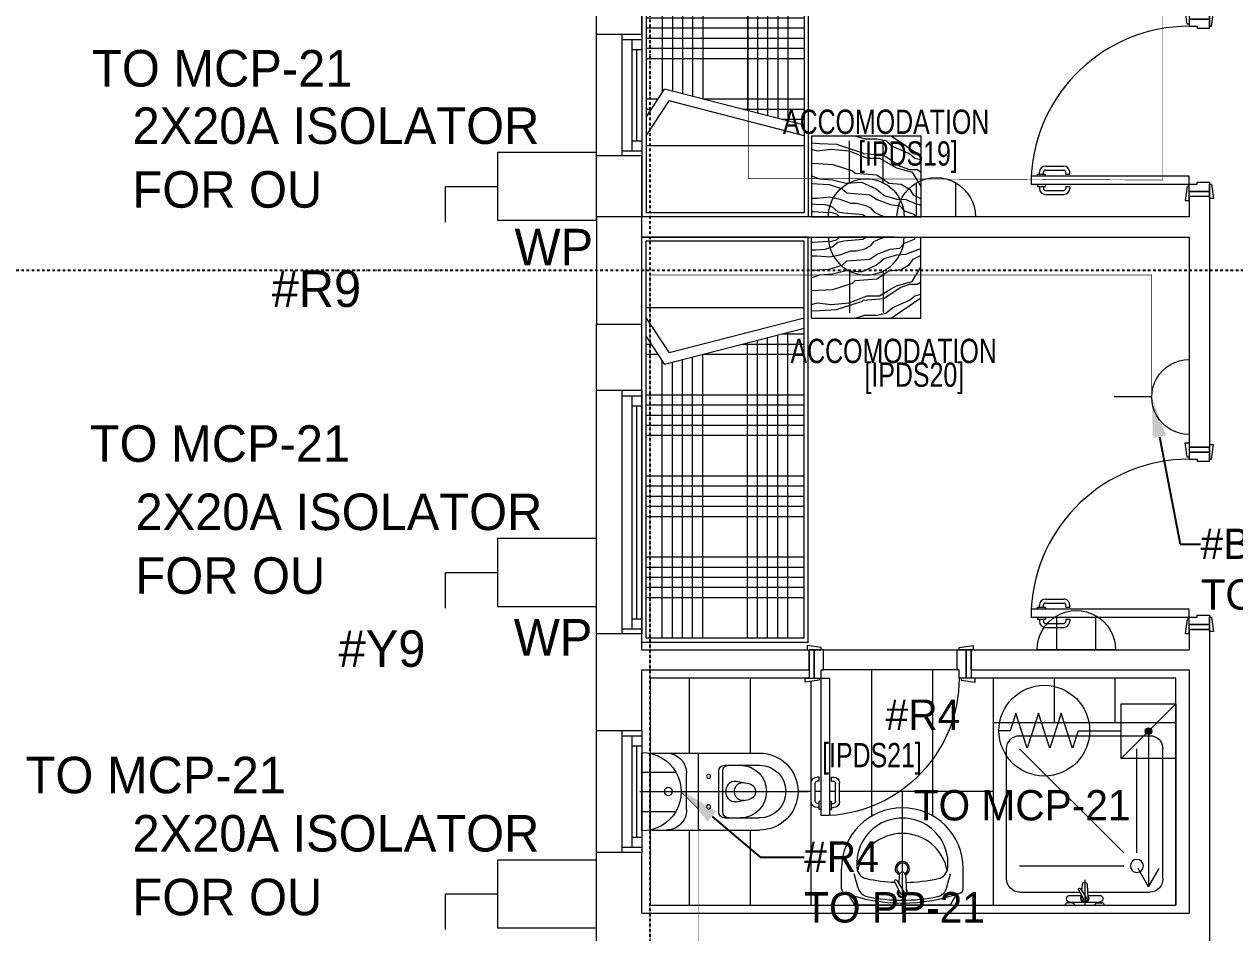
# Model space of a CAD drawing. Header units: metres. Extents: x 85953 to 212055, y -1481497 to -1363692.
# Drawn here: x 97527 to 103501, y -1378205 to -1373723 of the extents above; entities that cross this region are included whole.
import ezdxf
from ezdxf import colors
from ezdxf.entities.mleader import LeaderData, LeaderLine
from ezdxf.math import Vec2, Vec3

# ---------------------------------------------------------------- set-up
doc = ezdxf.new("R2010")
doc.units = ezdxf.units.M
doc.linetypes.add('DASHDOT', pattern=[25.4, 12.7, -6.35, 0, -6.35])
for name, color, linetype, lineweight in [('72_EGR_BASE_TEXT', 8, 'Continuous', 0), ('Aluminum', 8, 'Continuous', 0), ('car', 8, 'Continuous', 0), ('Medical Equipment and Furniture', 8, 'Continuous', 0), ('Proj', 8, 'Continuous', 0), ('SANIT', 8, 'Continuous', 0), ('Structure', 8, 'Continuous', 9), ('Tiles', 8, 'Continuous', 0), ('Walls', 8, 'Continuous', 0), ('Wooden Joinery', 8, 'Continuous', 0)]:
    doc.layers.add(name, color=color, linetype=linetype, lineweight=lineweight)
doc.layers.add('AMA-SO-POWER', color=7, linetype='Continuous', true_color=0x487e3e)
doc.layers.add('axes', color=8, linetype='Continuous')
for name, color, linetype, lineweight, true_color in [('E-POWR', 7, 'Continuous', 9, 0x487e3e), ('E-POWR-IDEN _1-100_', 7, 'Continuous', 9, 0x487e3e), ('E-PW', 7, 'Continuous', 9, 0x487e3e), ('EXF', 7, 'Continuous', 0, 0x487e3e)]:
    doc.layers.add(name, color=color, linetype=linetype, lineweight=lineweight, true_color=true_color)
doc.styles.add('Optima_5', font='', dxfattribs={"height": 3.001644635294117})
doc.styles.get("Standard").update_dxf_attribs({"font": 'GOTHIC.TTF'})
doc.styles.add('X3G_ENTITY_2587EA', font='swisscl.ttf', dxfattribs={"height": 200})
doc.styles.get('Optima_5').set_extended_font_data('Optima')

# ---------------------------------------------------------------- blocks, each defined once
blk = doc.blocks.new('GI-041_dwg_E-SKT2-3902840-GI-041')
at = {"layer": 'E-POWR'}
blk.add_line((0.1982021146646263, -2.45581446779e-05), (-0.1982021168377471, -2.45581446779e-05), dxfattribs=at)
at = {"layer": 'E-PW'}
for p, q in [((-0.0878750364168251, 0.1765242649987976), (-0.0878750364168251, 0.3943528604652037)), ((0.08778754864800098, 0.1765677902202692), (0.08778754864800098, 0.3943963854908987)), ((-0.146567685122136, -3.63165017916e-05), (0.146567685122136, -3.63165017916e-05))]:
    blk.add_line(p, q, dxfattribs=at)
blk.add_arc((0, 0), 0.1971873175250299, 0.0141965466676067, 180.0141965466672, dxfattribs=at)
blk = doc.blocks.new('NORMAL SOCKET')
at = {"layer": 'E-POWR'}
for p, q in [((1.421169145032763e-06, 307.6799999489449), (2.84230918623507e-06, 615.359999897657)), ((-307.6799955585448, 4.654284566640854e-07), (307.6799955138122, -4.654284566640854e-07))]:
    blk.add_line(p, q, dxfattribs=at)
blk.add_ellipse((0, 0), major_axis=(32.75230417925279, 305.931804444962), ratio=0.9999999853257265, start_param=4.819040293203757, end_param=7.960632946793556, dxfattribs=at)
blk = doc.blocks.new('GI-041_dwg__U120-3902841-GI-041')
at = {"layer": 'E-POWR', "flags": 128}
blk.add_lwpolyline([(-0.1145104514798731, 0), (0.1145104514835111, 0), (0.1145104514835111, 0.1572161212370702), (-0.1145104514798731, 0.1572161212370702)], close=True, dxfattribs=at)
blk.add_lwpolyline([(0.2354098001378588, 0.1613172386560109), (0.2354098001378588, 0.07860806061853508), (0.1145104514835111, 0.07860806061853508)], dxfattribs=at)
blk = doc.blocks.new('WALL OUTLET')
at = {"layer": 'E-POWR', "extrusion": (9.943985188764976e-05, 4.907407864795519e-07, 0.9999999950557376)}
for p, q in [((-193.4304136794672, 0.01263734116218984, 0.01923468558029609), (193.4304136794817, -0.01263734139502048, -0.01923468558029609)), ((-193.430413547394, 0.01263740309514105, 0.01923468450644653), (193.4304138115403, -0.01263727922923863, -0.019234686654146))]:
    blk.add_line(p, q, dxfattribs=at)
for points, elevation in [([(-96.71520713728118, 0.007879801793025413), (-96.70426286632348, 167.521971706554)], -1.060686635745434e-09), ([(96.71520723929038, -0.006318670697510483), (96.72615161227164, 167.5093343856481)], -1.060682118525502e-09)]:
    blk.add_lwpolyline(points, dxfattribs=dict(at, elevation=elevation))
blk.add_arc((1.320732887427738e-07, 6.193295173245693e-08, -1.060682440858634e-09), 193.4304150486375, 359.9962567094866, 179.9962567094867, dxfattribs=at)
blk = doc.blocks.new('E-WATER HEATER SKT')
at = {"layer": 'E-POWR'}
h = blk.add_hatch(color=256, dxfattribs=at)
h.dxf.hatch_style = 1
h.paths.add_polyline_path([(-0.415315698548909, 0.001854916930710715, 1), (-0.4426198880909737, 0.001854916930710715, 1)])
for p, q in [((-0.5414677933199528, -0.1106450830693007), (-0.5414677933199528, 0.1143549169307221)), ((-0.5414677933199528, 0.1143549169307221), (-0.3164677933199584, 0.1143549169307221))]:
    blk.add_line(p, q, dxfattribs=at)
blk.add_lwpolyline([(-0.5414677933199528, 0.1143549169307221), (-0.3164677933199584, 0.1143549169307221), (-0.3164677933199584, -0.1106450830693007), (-0.5414677933199528, -0.1106450830693007)], close=True, dxfattribs=at)
for points in [[(-0.4208226264532016, 0.01000008379747896), (-0.3164677933199584, 0.1143549169307221)], [(-0.1398402266859762, 0), (-0.1165335222383135, 0.07169523256322918), (-0.09322681779065078, 0)], [(-0.1398402266859762, 0), (-0.1165335222383135, 0.07169523256322918), (-0.06992011334298809, -0.07169523256322918), (-0.0233067044476627, 0.07169523256322918), (0.0233067044476627, -0.07169523256322918), (0.06992011334298809, 0.07169523256322918), (0.1165335222383135, -0.07169523256322918), (0.1398402266859762, 0), (0.1864536355813016, 0)], [(-0.04661340889532539, 0), (-0.0233067044476627, 0.07169523256322918), (0, 0)], [(0.04661340889532539, 0), (0.06992011334298809, 0.07169523256322918), (0.09322681779065078, 0)], [(-0.1398402266859762, 0), (-0.3164677933199584, 0)], [(-0.09322681779065078, 0), (-0.06992011334298809, -0.07169523256322918), (-0.04661340889532539, 0)], [(0, 0), (0.0233067044476627, -0.07169523256322918), (0.04661340889532539, 0)], [(0.09322681779065078, 0), (0.1165335222383135, -0.07169523256322918), (0.1398402266859762, 0)], [(-0.5414677933199528, -0.1106450830693007), (-0.4371129601866812, -0.006290249936000691)]]:
    blk.add_lwpolyline(points, dxfattribs=at)
for centre, radius in [((0, 0), 0.1864536355813016), ((-0.4289677933199414, 0.001854916930710715), 0.01365209477103235)]:
    blk.add_circle(centre, radius, dxfattribs=at)
blk = doc.blocks.new('arrow')
at = {"layer": 'E-POWR'}
for points in [[(140757.7286238695, -1398284.625316876), (140667.3222408146, -1398232.429167283)], [(139990.0306911159, -1398284.625316876), (140757.7286238695, -1398284.625316876), (140757.7286238695, -1398284.625316876)], [(140757.7286238695, -1398284.625316876), (140667.3222408146, -1398336.821466469)]]:
    blk.add_lwpolyline(points, dxfattribs=at)
blk = doc.blocks.new('Bedside')
at = {"layer": 'Medical Equipment and Furniture'}
for p, q in [((-470527.634260301, -309417.7501991488), (-470527.634260301, -308877.7501991488)), ((-470527.634260301, -308877.7501991488), (-470127.634260301, -308877.7501991488)), ((-470127.634260301, -309417.7501991488), (-470127.634260301, -308877.7501991488)), ((-470527.634260301, -309417.7501991488), (-470127.634260301, -309417.7501991488))]:
    blk.add_line(p, q, dxfattribs=at)
for points in [[(-470527.634260301, -309024.6870494038), (-470428.4080279738, -308877.7501991488)], [(-470527.634260301, -309204.0826465675), (-470512.4285045975, -309154.4544660125), (-470512.4285045975, -309095.0845670051), (-470504.0175109951, -309051.906458636), (-470474.5790333868, -309016.8242455862), (-470439.252860257, -308934.5159765077), (-470417.3842768908, -308907.529658777), (-470409.3569908184, -308877.7501991488)], [(-470461.0470169666, -309417.7501991488), (-470452.7104500207, -309390.5847461559), (-470461.1214436231, -309321.7696359426), (-470452.7104500207, -309232.7147874315), (-470417.3842768908, -309143.6599389203), (-470417.3842768908, -309082.9407240263), (-470390.4690973634, -309037.0639838842), (-470368.6005139973, -308999.2831390613), (-470347.5730299914, -308921.0228176424), (-470314.7701549422, -308900.7830793444), (-470276.9206837316, -308879.1940251598), (-470276.1813877678, -308877.7501991488)], [(-470376.6662817411, -308979.8150525326), (-470361.0306197551, -308934.5159765077), (-470361.0306197551, -308895.3858157982), (-470348.466957126, -308877.7501991488)], [(-470329.6012484836, -309417.7501991488), (-470314.7701549422, -309378.4409031771), (-470309.7235587808, -309315.02305651), (-470292.9015715761, -309247.5572621833), (-470298.7892670978, -309171.9955725375), (-470265.9863920486, -309099.1325146647), (-470233.1835169994, -309058.6530380687), (-470214.6793310742, -308996.5845072882), (-470212.1560329935, -308952.0570830326), (-470195.3340457889, -308910.2282905501), (-470187.7641515467, -308885.9406045925), (-470185.0150311659, -308877.7501991488)], [(-470293.7928868174, -309035.7793305484), (-470287.8549754147, -308976.3447689902), (-470263.4630939679, -308934.5159765077), (-470236.5479144403, -308916.9748699827), (-470219.7259272357, -308883.2419728194), (-470219.7259272357, -308881.8926569329)], [(-470212.3949815592, -309093.9285529981), (-470187.7641515467, -309030.3174044515), (-470181.8764560251, -308981.7420325364), (-470157.4845745783, -308958.8036624653), (-470138.9803886531, -308910.2282905501), (-470128.04609697, -308906.1803428905)], [(-470492.0023282963, -309417.7501991488), (-470489.8210113622, -309379.2575512534), (-470485.1699031541, -309294.6945405382), (-470443.5909223717, -309166.4210754117), (-470439.7905914714, -309162.0062956724), (-470431.7230236975, -309061.3445438642), (-470376.6662817411, -308979.8150525326)], [(-470391.8418915935, -309417.7501991488), (-470389.9764907839, -309384.832370734), (-470386.0346526183, -309313.1647835455), (-470354.6705682023, -309216.4048410733), (-470342.7167928084, -309202.5183436071), (-470334.1421453494, -309095.5295883156), (-470293.7928868174, -309035.7793305484)], [(-470219.7259272357, -309417.7501991488), (-470219.7259272357, -309390.5847461559), (-470225.6136227573, -309327.1668994888), (-470214.6793310742, -309278.5915275736), (-470195.3340457889, -309223.2695762258), (-470195.3340457889, -309196.2832584951), (-470185.240853466, -309154.4544660125), (-470170.942164342, -309127.4681482819), (-470149.9146803362, -309108.5777258704), (-470136.4570905724, -309081.5914081398), (-470127.634260301, -309055.4612435652)], [(-470293.6754788685, -309417.7501991488), (-470291.4372912893, -309413.4415618316), (-470290.1319702059, -309390.4071902215), (-470286.8994020825, -309331.6350265527), (-470265.750214033, -309266.3886067349), (-470245.6429941453, -309243.0303915419), (-470236.5612670013, -309129.714632767), (-470210.9194918937, -309091.7436085641)], [(-470191.5210181882, -309417.7501991488), (-470190.2874496275, -309395.982009702), (-470187.7641515467, -309350.1052695599), (-470176.8298598637, -309316.3723723965), (-470152.4379784169, -309288.0367387793), (-470146.5502828952, -309258.3517892756), (-470138.9803886531, -309163.8996772183), (-470128.04609697, -309147.7078865799)], [(-470156.6917814162, -309417.7501991488), (-470153.3601302757, -309411.3365828079), (-470150.349641396, -309358.2119374939), (-470148.1100513324, -309317.4933667627), (-470141.261718196, -309296.3658786612), (-470127.634260301, -309280.5350927135)]]:
    blk.add_lwpolyline(points, dxfattribs=at)
blk = doc.blocks.new('bed domestic1')
at = {"layer": 'Medical Equipment and Furniture'}
for p, q in [((-472127.634260301, -309434.6074348403), (-470127.634260301, -309434.6074348403)), ((-472127.634260301, -309434.6074348403), (-472127.634260301, -310254.6074348403)), ((-470127.634260301, -309434.6074348403), (-470127.634260301, -310254.6074348403)), ((-472107.634260301, -309454.6074348403), (-470147.634260301, -309454.6074348403)), ((-472107.634260301, -309454.6074348403), (-472107.634260301, -310234.6074348403)), ((-471907.634260301, -309454.6074348403), (-471907.634260301, -310234.6074348403)), ((-471857.634260301, -309454.6074348403), (-471857.634260301, -310234.6074348403)), ((-471807.634260301, -309454.6074348403), (-471807.634260301, -310234.6074348403)), ((-471757.634260301, -309454.6074348403), (-471757.634260301, -310234.6074348403)), ((-471707.634260301, -309454.6074348403), (-471707.634260301, -310234.6074348403)), ((-471507.634260301, -309454.6074348403), (-471507.634260301, -310234.6074348403)), ((-471457.634260301, -309454.6074348403), (-471457.634260301, -310234.6074348403)), ((-471407.634260301, -309454.6074348403), (-471407.634260301, -310234.6074348403)), ((-471357.634260301, -309454.6074348403), (-471357.634260301, -310234.6074348403)), ((-471307.634260301, -309454.6074348403), (-471307.634260301, -310234.6074348403)), ((-471107.634260301, -309454.6074348403), (-471107.634260301, -310234.6074348403)), ((-471057.634260301, -309454.6074348403), (-471057.634260301, -310234.6074348403)), ((-471007.634260301, -309454.6074348403), (-471007.634260301, -310234.6074348403)), ((-470957.634260301, -309454.6074348403), (-470957.634260301, -310234.6074348403)), ((-470907.634260301, -309454.6074348403), (-470907.634260301, -310234.6074348403)), ((-470579.274358396, -309454.6074348403), (-470757.0152296454, -310142.9265955299)), ((-470707.634260301, -309454.6074348403), (-470707.634260301, -309951.6938917952)), ((-470527.634260301, -309454.6074348403), (-470699.6837752114, -310120.8862533681)), ((-470657.634260301, -309454.6074348403), (-470657.634260301, -309758.063930422)), ((-470607.634260301, -309454.6074348403), (-470607.634260301, -309564.4339690486)), ((-470477.634260301, -309454.6074348403), (-470477.634260301, -310234.6074348403)), ((-470147.634260301, -309454.6074348403), (-470147.634260301, -310234.6074348403)), ((-472107.634260301, -309534.6074348403), (-470599.9323184123, -309534.6074348403)), ((-472107.6342603011, -309584.6074348403), (-470612.8435434225, -309584.6074348403)), ((-472107.634260301, -309634.6074348403), (-470625.7547684326, -309634.6074348403)), ((-472107.634260301, -309684.6074348403), (-470638.6659934428, -309684.6074348403)), ((-472107.634260301, -309734.6074348403), (-470651.577218453, -309734.6074348403)), ((-472107.634260301, -309954.6074348403), (-470708.3866084976, -309954.6074348403)), ((-472107.634260301, -310004.6074348403), (-470721.2978335078, -310004.6074348403)), ((-472107.634260301, -310054.6074348403), (-470734.209058518, -310054.6074348403)), ((-472107.634260301, -310104.6074348403), (-470747.1202835282, -310104.6074348403)), ((-472107.634260301, -310154.6074348403), (-470739.3432118992, -310154.6074348403)), ((-470618.310691707, -310234.6074348403), (-470757.0152296454, -310142.9265955299)), ((-470527.634260301, -310234.6074348403), (-470699.6837752114, -310120.8862533681)), ((-470707.634260301, -310175.5663979672), (-470707.634260301, -310234.6074348403)), ((-470657.634260301, -310208.6153669026), (-470657.634260301, -310234.6074348403)), ((-472127.634260301, -310254.6074348403), (-470127.634260301, -310254.6074348403)), ((-472107.634260301, -310234.6074348403), (-470147.634260301, -310234.6074348403))]:
    blk.add_line(p, q, dxfattribs=at)
blk = doc.blocks.new('PORTE9010')
at = {"layer": 'Wooden Joinery'}
for p, q in [((-0.3510765424571218, 1.137813467337637), (-0.3510765424570081, 1.047813467337633)), ((-0.33107654245714, 1.137813467337637), (-0.3310765424570263, 1.047813467337633)), ((-0.3110765424571582, 1.167813467337638), (-0.3210765424571491, 1.167813467337638)), ((-0.3110765424571582, 1.147813467337635), (-0.3210765424571491, 1.147813467337635)), ((-0.3110765424571582, 1.177813467337636), (-0.3110765424572719, 1.137813467337637)), ((-0.3010765424571673, 1.177813467337636), (-0.3110765424571582, 1.177813467337636)), ((-0.3010765424571673, 1.137813467337637), (-0.3110765424571582, 1.137813467337637)), ((-0.2610765424569763, 1.177813467337636), (-0.2510765424569854, 1.177813467337636)), ((-0.2610765424569763, 1.137813467337637), (-0.2510765424569854, 1.137813467337637)), ((-0.2510765424569854, 1.177813467337636), (-0.2510765424568717, 1.137813467337637)), ((-0.2510765424569854, 1.167813467337638), (-0.2410765424569945, 1.167813467337638)), ((-0.2510765424569854, 1.147813467337635), (-0.2410765424569945, 1.147813467337635)), ((-0.2310765424570036, 1.137813467337637), (-0.2310765424571173, 1.047813467337633)), ((-0.2110765424570218, 1.137813467337637), (-0.2110765424571355, 1.047813467337633)), ((-0.3110765424570445, 1.037813467337635), (-0.3210765424570354, 1.037813467337635)), ((-0.3110765424570445, 1.017813467337632), (-0.3210765424570354, 1.017813467337632)), ((-0.3110765424570445, 1.037813467337635), (-0.3110765424570445, 1.017813467337632)), ((-0.2510765424570991, 1.037813467337635), (-0.2410765424571082, 1.037813467337635)), ((-0.2510765424570991, 1.037813467337635), (-0.2510765424570991, 1.017813467337632)), ((-0.2510765424570991, 1.017813467337632), (-0.2410765424571082, 1.017813467337632))]:
    blk.add_line(p, q, dxfattribs=at)
for points in [[(-0.2610765424569763, 0.4288397835716111), (-0.2610765424569763, 1.207813467337637), (-0.3010765424571673, 1.207813467337637), (-0.3010765424571673, 0.4288397835716111)], [(-0.3110765424572719, 0.4288397835714974), (-0.3110765424572719, 0.4388397835714883), (-0.3810765424574356, 0.4488397835714792), (-0.3810765424574356, 0.4288397835714974)], [(0.4889234575431374, 0.4288397835714974), (0.4889234575431374, 0.4388397835714883), (0.5589234575430737, 0.4488397835714792), (0.5589234575430737, 0.4288397835714974)], [(-0.301076542457281, 0.3288397835649945), (-0.301076542457281, 0.3188397835650036), (-0.371076542457331, 0.3088397835650127), (-0.371076542457331, 0.3288397835649945)], [(0.4789234575431465, 0.3288397835649945), (0.4789234575431465, 0.3188397835650036), (0.5489234575430828, 0.3088397835650127), (0.5489234575430828, 0.3288397835649945)]]:
    blk.add_lwpolyline(points, close=True, dxfattribs=at)
for points in [[(-0.3360765424567944, 0.4288397835714974), (-0.3360765424567944, 0.3288397835649945), (-0.3610765424568854, 0.3288397835649945), (-0.3610765424568854, 0.4288397835714974), (-0.3360765424567944, 0.4288397835714974)], [(-0.3360765424570218, 0.4288397835713837), (-0.3010765424571673, 0.4288397835716111), (-0.3010765424569399, 0.3888397835711928), (-0.2910765424571764, 0.3888397835714201), (-0.291076542456949, 0.3288397835649945), (-0.3360765424567944, 0.3288397835649945), (-0.3360765424570218, 0.4288397835713837)], [(0.5139234575427736, 0.4288397835713837), (0.4789234575429191, 0.4288397835716111), (0.4789234575426917, 0.3888397835711928), (0.4689234575429282, 0.3888397835714201), (0.4689234575427008, 0.3288397835649945), (0.5139234575425462, 0.3288397835649945), (0.5139234575427736, 0.4288397835713837)], [(0.5139234575425462, 0.4288397835714974), (0.5139234575425462, 0.3288397835649945), (0.5389234575426372, 0.3288397835649945), (0.5389234575426372, 0.4288397835714974), (0.5139234575425462, 0.4288397835714974)]]:
    blk.add_lwpolyline(points, dxfattribs=at)
for centre, radius, start, end in [((-0.3010765424571673, 0.4288397835714974), 0.7800000000000828, 0, 87.06046551354977), ((-0.3210765424571491, 1.137813467337637), 0.03, 90, 180), ((-0.3210765424571491, 1.137813467337637), 0.01, 90, 180), ((-0.2410765424569945, 1.137813467337637), 0.03, 0, 90), ((-0.2410765424569945, 1.137813467337637), 0.01, 0, 90), ((-0.3210765424570354, 1.047813467337633), 0.03, 180, 270), ((-0.3210765424570354, 1.047813467337633), 0.01, 180, 270), ((-0.2410765424571082, 1.047813467337633), 0.01, 270, 0), ((-0.2410765424571082, 1.047813467337633), 0.03, 270, 0)]:
    blk.add_arc(centre, radius, start, end, dxfattribs=at)
blk = doc.blocks.new('A$C26754117')
at = {"layer": 'car'}
for p, q in [((750.0011963472934, 819.9992818571045), (90.00119634834118, 819.9992818492465)), ((90.00119634659495, 719.999281856115), (750.001196346595, 719.9992818568717))]:
    blk.add_line(p, q, dxfattribs=at)
at = {"layer": 'Wooden Joinery'}
for p, q in [((710.0011963403085, 191.1767719183699), (700.0011963403085, 191.1767719184281)), ((710.0011963400757, 171.1767719183699), (710.0011963403085, 191.1767719183699)), ((770.0011963401921, 191.1767719177878), (780.0011963401921, 191.1767719177296)), ((770.0011963399593, 171.1767719177878), (770.0011963401921, 191.1767719177878)), ((670.0011963391444, 71.17677191871917), (670.0011963400757, 161.1767719187192)), ((690.001196339028, 71.17677191854455), (690.0011963400757, 161.1767719185445)), ((710.0011963400757, 171.1767719183699), (700.0011963400757, 171.1767719184281)), ((770.0011963399593, 171.1767719177878), (780.0011963399593, 171.1767719177296)), ((790.0011963392608, 71.17677191761322), (790.0011963399593, 161.1767719176132)), ((810.0011963392608, 71.1767719174386), (810.0011963398429, 161.1767719174386)), ((710.001196339028, 61.17677191836992), (700.001196339028, 61.17677191842813)), ((710.0011963386787, 31.17677191831172), (710.001196339028, 71.17677191831172)), ((720.001196339028, 71.17677191831172), (710.001196339028, 71.17677191836992)), ((760.0011963391444, 71.17677191790426), (770.0011963392608, 71.17677191772964)), ((770.0011963387951, 31.17677191778785), (770.0011963392608, 71.17677191778785)), ((770.0011963391444, 61.17677191772964), (780.0011963391444, 61.17677191767143)), ((710.0011963387951, 41.17677191831172), (700.0011963387951, 41.17677191842813)), ((720.0011963386787, 31.17677191825351), (710.0011963386787, 31.17677191831172)), ((760.0011963387951, 31.17677191790426), (770.0011963387951, 31.17677191778785)), ((770.0011963389115, 41.17677191778785), (780.0011963389115, 41.17677191761322))]:
    blk.add_line(p, q, dxfattribs=at)
for points in [[(80.00119634810835, 819.9992818492465), (80.00119634822477, 829.9992818492465), (10.0011963484576, 839.9992818497703), (10.00119634834118, 819.9992818498285)], [(760.0011963474099, 819.9992818569299), (760.0011963475263, 829.9992818569299), (830.0011963476427, 839.9992818562314), (830.0011963474099, 819.9992818562314)], [(70.00119634612929, 679.9992818562314), (70.00119634601288, 669.9992818562314), (0.001196346012875438, 659.9992818568717), (0.00119634612929076, 679.9992818568135)], [(720.0011963460129, 679.9992818570463), (720.0011963384459, 1.176771918253507), (760.0011963385623, 1.176771917904261), (760.0011963461293, 679.9992818566388)], [(770.0011963463621, 679.9992818565224), (770.0011963462457, 669.9992818566388), (840.0011963461293, 659.9992818559404), (840.0011963463621, 679.9992818559404)]]:
    blk.add_lwpolyline(points, close=True, dxfattribs=at)
for points in [[(45.00119634671137, 679.999281856406), (45.00119634857401, 819.9992818495957), (20.0011963484576, 819.9992818498285), (20.00119634659495, 679.9992818566388), (45.00119634671137, 679.999281856406)], [(45.00119634647854, 679.9992818564642), (80.00119634636212, 679.9992818560568), (80.0011963469442, 719.9992818564642), (90.00119634659495, 719.999281856115), (90.00119634834118, 819.9992818492465), (45.00119634857401, 819.9992818495957), (45.00119634647854, 679.9992818564642)], [(795.0011963460129, 679.9992818564642), (760.0011963461293, 679.9992818566388), (760.0011963463621, 719.9992818570463), (750.001196346595, 719.9992818568717), (750.0011963472934, 819.9992818571045), (795.0011963469442, 819.9992818567553), (795.0011963460129, 679.9992818564642)], [(795.00119634578, 679.9992818563478), (795.0011963469442, 819.9992818567553), (820.001196347177, 819.9992818565224), (820.0011963458965, 679.999281856115), (795.00119634578, 679.9992818563478)]]:
    blk.add_lwpolyline(points, dxfattribs=at)
for centre, radius, start, end in [((760.0011963461293, 679.9992818566388), 679.9999999997672, 180, 266.6277133172606), ((700.0011963400757, 161.1767719184863), 30, 90, 180), ((780.0011963399593, 161.1767719177296), 30, 0, 90), ((700.0011963400757, 161.1767719184863), 10, 90, 180), ((780.0011963399593, 161.1767719177296), 10, 0, 90), ((700.001196339028, 71.17677191842813), 30, 180, 270), ((700.001196339028, 71.17677191842813), 10, 180, 270), ((780.0011963392608, 71.17677191767143), 10, 270, 0), ((780.0011963392608, 71.17677191767143), 30, 270, 0)]:
    blk.add_arc(centre, radius, start, end, dxfattribs=at)
blk = doc.blocks.new('SHOWER TRAY 80x80')
at = {"layer": 'SANIT'}
for p, q in [((0, 0), (0, 0.8000000000000007)), ((0.799999999999983, 0.8000000000000007), (-3.552713678800501e-15, 0.7999999999999972)), ((0.7999999999999794, 7.105427357601002e-15), (0.799999999999983, 0.8000000000000007)), ((0.1142857142856926, 0.7428571428571544), (0.6857142857142691, 0.7428571428571615)), ((0.05714285714283207, 0.4124033613445377), (0.05714285714283207, 0.685714285714301)), ((0.7428571428571153, 0.1142857142857174), (0.7428571428571296, 0.6857142857143081)), ((0.2285714285714064, 0.6285714285714441), (0.6857142857142655, 0.6285714285714441)), ((0.1714285714285531, 0.1142857142857068), (0.1714285714285531, 0.5714285714285836)), ((0.2285714285714064, 0.5714285714285836), (0.6857142857142655, 0.1142857142857245)), ((0.01000000000000512, 0.4549999999999912), (0.01000000000000512, 0.4750000000000014)), ((0.01631966011248664, 0.4750000000000014), (0.01000000000000512, 0.4750000000000014)), ((0.01249999999998863, 0.4549999999999912), (0.01000000000000512, 0.4549999999999912)), ((0.01249999999998863, 0.3349999999999866), (0.01249999999998863, 0.4649999999999963)), ((0.04249999999998977, 0.413264705882348), (0.04249999999998977, 0.4649999999999963)), ((0.1099999999999994, 0.3999999999999986), (0, 0.3999999999999986)), ((0.06674858673548556, 0.3727685026005716), (0.02709900889367134, 0.3938940117229563)), ((0.08950000000000102, 0.4104999999999919), (0.03164137928153821, 0.4139034482775585)), ((0.04073028667295375, 0.3866311933336917), (0.0316413792811403, 0.3860965517224102)), ((0.07150997231136103, 0.3807923120500973), (0.03344981494325339, 0.4058135719738871)), ((0.04249999999998977, 0.3349999999999866), (0.04249999999998977, 0.3856882805192541)), ((0.05714285714283562, 0.1142857142857068), (0.05714285714283207, 0.3778864871840746)), ((0.0608299165623265, 0.3878135245036631), (0.08949999999998681, 0.3894999999999911)), ((0.01000000000000512, 0.345000000000006), (0.01000000000000512, 0.3249999999999957)), ((0.01249999999998863, 0.345000000000006), (0.01000000000000512, 0.345000000000006)), ((0.01631966011248664, 0.3250000000000099), (0.01000000000000512, 0.3250000000000099)), ((0.1142857142856961, 0.05714285714285339), (0.6857142857142584, 0.05714285714286405)), ((0, 0), (0.7999999999999794, 7.105427357601002e-15))]:
    blk.add_line(p, q, dxfattribs=at)
blk.add_circle((0.1714285714285531, 0.6285714285714441), 0.02857142857142873, dxfattribs=at)
for centre, radius, start, end in [((0.1142857142856926, 0.685714285714301), 0.05714285714285747, 90, 180), ((0.6857142857142691, 0.6857142857143081), 0.05714285714285747, 359.9999999999992, 90), ((0, 0.4750000000000014), 0.009999999999999787, 0, 90.00000000000263), ((0.0274999999999892, 0.4649999999999963), 0.01499999999999968, 0, 180), ((0, 0.4549999999999912), 0.009999999999999787, 269.9999999999973, 0), ((0.03000000000000114, 0.3999999999999844), 0.0175000000000054, 49.63201498841951, 309.2525527154357), ((0.03000000000000114, 0.3999999999999986), 0.0140000000000029, 83.2670787910549, 276.732921207356), ((0.03000000000000114, 0.3999999999999986), 0.006760091880911086, 54.04227897446988, 244.5873310711967), ((0.06912927952342329, 0.3767804073253345), 0.004665091389374755, 239.3148050232749, 59.31480502755438), ((0.08950000000000102, 0.3999999999999844), 0.01049999999999862, 270, 90.00000000010422), ((0, 0.345000000000006), 0.009999999999999787, 0, 90.00000000000263), ((0, 0.3250000000000099), 0.009999999999999787, 269.9999999999973, 0), ((0.0274999999999892, 0.3349999999999866), 0.01499999999999968, 180, 0), ((0.1142857142856961, 0.1142857142857068), 0.05714285714285747, 179.9999999999998, 270), ((0.6857142857142584, 0.1142857142857174), 0.05714285714285747, 270, 359.9999999999996)]:
    blk.add_arc(centre, radius, start, end, dxfattribs=at)
blk = doc.blocks.new('lav-manta 60')
at = {"layer": 'SANIT'}
for p, q in [((-0.2658112752778532, -0.0528604784439608), (-0.2358005871623812, 1.4210854715202e-14)), ((-0.2358005871623803, 0), (0.2358005871623812, 1.4210854715202e-14)), ((8.881784197001252e-16, 0.04000000000002046), (-6.217248937900877e-15, -0.5599999999999739)), ((0.2658112752778532, -0.0528604784439608), (0.2358005871623812, 1.4210854715202e-14)), ((0.03890213914203589, -0.1141610597856442), (0.008722840084338657, -0.05751880514141305)), ((-0.3000000000000007, -0.07892544397115842), (-0.3000000000000016, -0.1799999999999926)), ((-0.2184831274915995, -0.08410578956296888), (-0.238337111529991, -0.1537086973741566)), ((-0.01500000000000323, -0.1473122635064641), (-0.01986414486488819, -0.06399025504892109)), ((0.0274395542141237, -0.120963039179756), (-0.007817085774672883, -0.0673337147440094)), ((0.0149999999999979, -0.1473122635064641), (0.01740925070904797, -0.1057058166811373)), ((0.01909829523756645, -0.07699205969632317), (0.01986206894530085, -0.06400790666485534)), ((0.2184831274916004, -0.08410578956296888), (0.2383371115299919, -0.1537086973741566)), ((0.2999999999999989, -0.07892544397115842), (0.299999999999998, -0.1799999999999926))]:
    blk.add_line(p, q, dxfattribs=at)
for centre, radius, start, end in [((0, -0.855681818181921), 0.84568181818193, 70.17711611698898, 109.8228838830111), ((-0.1607845660526097, -0.1005641007725586), 0.06, 101.8086224012993, 164.079387877085), ((0, -0.8696182228863449), 0.84568181818193, 78.1913775987016, 101.8086224012984), ((-2.664535259100376e-15, -0.06166307873495214), 0.02500000000000305, 320.7474472845807, 220.3679850115468), ((-9.769962616701378e-15, -0.06166307873495214), 0.02000000000000313, 353.2670776885322, 186.6820056531071), ((-9.769962616701378e-15, -0.06166307873495214), 0.009657274115586034, 25.41267285391787, 215.9577171006651), ((0.1607845660526097, -0.1005641007725586), 0.06, 15.92061212291503, 78.19137759870078), ((-0.2800000000000011, -0.07892544397115842), 0.02, 109.8228838830087, 180), ((0, -0.9572184320334429), 0.84568181818193, 91.1571592519256, 102.0882578917694), ((0, -0.9572184320334429), 0.84568181818193, 88.54855929439348, 88.84397810137993), ((0.03317084667807624, -0.1175620494827143), 0.0066644162705284, 210.6851949742506, 30.68519497445045), ((0, -0.9572184320334429), 0.84568181818193, 77.9117421082308, 87.42744881614517), ((0.2799999999999994, -0.07892544397115842), 0.02, 0, 70.17711611699127), ((-0.164536051019244, -0.1889581848927691), 0.06, 102.0882578917687, 174.8142152564765), ((-1.77635683940025e-15, -0.1282362600928906), 0.2252122890089872, 190.6097301344279, 349.3902698655721), ((-3.552713678800501e-15, -0.1799999999999926), 0.03500000000000014, 115.3105877077287, 64.6894122922684), ((-3.552713678800501e-15, -0.1799999999999926), 0.02750000000000075, 117.1495709494952, 62.85042905050146), ((-2.664535259100376e-15, -0.1473122635064641), 0.01500000000000057, 180, 6.758042587173681e-11), ((0.1645360510192404, -0.1889581848927691), 0.06, 5.185784743523504, 77.91174210823132), ((-5.329070518200751e-15, -0.1799999999999926), 0.2999999999999998, 180, 0), ((-1.77635683940025e-15, -0.2038909794933232), 0.2252122890089872, 174.8142152564765, 5.185784743523504)]:
    blk.add_arc(centre, radius, start, end, dxfattribs=at)
blk = doc.blocks.new('WC manta')
at = {"layer": 'SANIT'}
for p, q in [((-0.1300000000000026, 0.1799999999999784), (-0.1300000000000021, -0.1800000000000352)), ((-0.1200000000000032, 0.1899999999999835), (0.4100000000000383, 0.1899999999998698)), ((0.1089999999999978, 0.1799999999999784), (0.1089999999999973, -0.180000000000021)), ((0.2389999999999977, 0.1299999999999812), (0.4100000000000001, 0.1299999999999955)), ((0.0499999999999976, 0.08999999999997499), (0.04999999999999849, -0.09000000000001762)), ((0.2089999999999979, 0.0999999999999801), (0.2089999999999979, -0.1000000000000085)), ((0.2289999999999979, 0.0999999999999801), (0.2289999999999979, -0.1000000000000085)), ((-0.1800000000000019, -1.4210854715202e-14), (0.6499999999999972, 0)), ((0.2955435778343052, 0.05099335474704958), (0.3580878172658544, 0.03932111432524721)), ((0.2955435778343083, -0.05099335474706379), (0.358087817265849, -0.03932111432530405)), ((0.2389999999999994, -0.1300000000000097), (0.4100000000000001, -0.1299999999999812)), ((-0.120000000000001, -0.1900000000000404), (0.410000000000077, -0.1899999999998272))]:
    blk.add_line(p, q, dxfattribs=at)
for centre, radius in [((0.1589999999999976, 0.07524999999998272), 0.01), ((-0.04000000000000181, -1.4210854715202e-14), 0.02), ((0.1589999999999976, -0.07525000000001114), 0.01)]:
    blk.add_circle(centre, radius, dxfattribs=at)
for centre, radius, start, end in [((-0.1200000000000028, 0.1799999999999784), 0.01, 90.00000000000281, 180), ((-0.05000000000000249, 0.08999999999997499), 0.1, 0, 90.0000000000015), ((0.1189999999999976, 0.1799999999999784), 0.01, 90, 180), ((0.4099999999999997, 0), 0.1899999999999977, 270, 90), ((0.2389999999999977, 0.0999999999999801), 0.03, 90, 180), ((0.2589999999999977, 0.0999999999999801), 0.03, 90, 180), ((0.3146591216085324, -1.4210854715202e-14), 0.1299999999999977, 270, 90), ((0.4099999999999997, 0), 0.1299999999999977, 270, 90), ((0.302892476788585, 1.4210854715202e-14), 0.05876042778213645, 141.5249730953281, 218.475026904783), ((0.2882053240761837, 0.01167224042180237), 0.04, 79.42885282056038, 141.5249730953252), ((0.3453775567838338, 1.4210854715202e-14), 0.05876042778213645, 166.4175867627366, 193.5824132373916), ((0.3271417994111214, 0.004405769433930118), 0.04, 79.42885282056035, 166.4175867627366), ((0.3507495635077338, -2.842170943040401e-14), 0.04, 280.5711471794227, 79.42885282056916), ((0.2882053240762104, -0.01167224042180237), 0.04, 218.4750269047819, 280.5711471794153), ((0.3271417994111308, -0.004405769433944329), 0.04, 193.5824132373898, 280.5711471793922), ((-0.0500000000000016, -0.09000000000001762), 0.1, 270.0000000000061, 0), ((0.2389999999999977, -0.1000000000000085), 0.03, 180, 270), ((0.2589999999999977, -0.1000000000000085), 0.03, 180, 270), ((-0.1200000000000023, -0.1800000000000352), 0.01, 180, 270.0000000000084), ((0.1189999999999971, -0.180000000000021), 0.01, 180, 270.0000000000009)]:
    blk.add_arc(centre, radius, start, end, dxfattribs=at)

msp = doc.modelspace()

# ---------------------------------------------------------------- linework, layer by layer
at = {"layer": 'Aluminum'}
for p, q in [((100475.3166755741, -1373772.688914022, -0.08827684279799186), (100475.3166755741, -1374372.688913963, -0.08827684279799186)), ((100575.3166756039, -1373772.688914022, -0.08827684279799186), (100575.3166756039, -1374372.688913963, -0.08827684279799186)), ((100475.3166755741, -1373797.688914022, -0.08827684279799186), (100575.3166756039, -1373797.688914022, -0.08827684279799186)), ((100525.3166756039, -1373797.688914022, -0.08827684279799186), (100525.3166756039, -1374347.688914022, -0.08827684279799186)), ((100525.3166756039, -1373847.688914022, -0.08827684279799186), (100575.3166756039, -1373847.688914022, -0.08827684279799186)), ((100550.3166755741, -1374297.688914022, -0.08827684279799186), (100550.3166755741, -1373847.688914022, -0.08827684279799186)), ((100525.3166756039, -1374297.688914022, -0.08827684279799186), (100575.3166756039, -1374297.688914022, -0.08827684279799186)), ((100475.3166755741, -1374347.688914022, -0.08827684279799186), (100575.3166756039, -1374347.688914022, -0.08827684279799186)), ((100475.316631556, -1375530.688914022, -0.0882768427980718), (100475.3166755741, -1376730.688914022, -0.0882768427980718)), ((100475.316631556, -1375555.688914082, -0.0882768427980718), (100575.316631556, -1375555.688914082, -0.0882768427980718)), ((100525.316631556, -1375555.688914082, -0.0882768427980718), (100525.3166756039, -1376705.688914022, -0.0882768427980718)), ((100575.316631556, -1375530.688914022, -0.0882768427980718), (100575.3166756039, -1376730.688914022, -0.0882768427980718)), ((100525.316631556, -1375605.688914022, -0.0882768427980718), (100575.316631556, -1375605.688914022, -0.0882768427980718)), ((100550.3166755741, -1376655.688914022, -0.0882768427980718), (100550.3166315262, -1375605.688914022, -0.0882768427980718)), ((100475.3166755741, -1376705.688914022, -0.0882768427980718), (100575.3166756039, -1376705.688914022, -0.0882768427980718)), ((100525.3166756039, -1376655.688914022, -0.0882768427980718), (100575.3166756039, -1376655.688914022, -0.0882768427980718)), ((100475.3166755741, -1377208.688914022, -0.0882768427980718), (100475.3166755741, -1377808.688914022, -0.0882768427980718)), ((100475.3166755741, -1377233.688914022, -0.0882768427980718), (100575.3166756039, -1377233.688914022, -0.0882768427980718)), ((100525.3166756039, -1377233.688914022, -0.0882768427980718), (100525.3166756039, -1377783.688914082, -0.0882768427980718)), ((100575.3166756039, -1377208.688914022, -0.0882768427980718), (100575.3166756039, -1377808.688914022, -0.0882768427980718)), ((100525.3166756039, -1377283.688914082, -0.0882768427980718), (100575.3166756039, -1377283.688914082, -0.0882768427980718)), ((100550.3166755741, -1377733.688914022, -0.0882768427980718), (100550.3166755741, -1377283.688914082, -0.0882768427980718)), ((100475.3166755741, -1377783.688914082, -0.0882768427980718), (100575.3166756039, -1377783.688914082, -0.0882768427980718)), ((100525.3166756039, -1377733.688914022, -0.0882768427980718), (100575.3166756039, -1377733.688914022, -0.0882768427980718))]:
    msp.add_line(p, q, dxfattribs=at)
at = {"layer": 'axes', "linetype": 'DASHDOT'}
for p, q in [((100615.3196482062, -1477267.367364266, 4.635462203280305), (100615.3196482062, -1366691.829816219, 4.635462203280305)), ((119073.2749688819, -1374937.689813331, 2.273592974754516), (95349.52637498874, -1374937.689813331, 2.273592974754516))]:
    msp.add_line(p, q, dxfattribs=at)
at = {"layer": 'E-POWR', "const_width": 3, "elevation": -4.812015005358978}
msp.add_lwpolyline([(103535.7080554678, -1373188.080913993), (103145.6383998466, -1373188.080913993), (103145.6383998466, -1374491.395028205), (101657.9285819246, -1374485.41369181), (101100.316824641, -1374485.41369181), (101100.316824641, -1372182.296913962), (102898.6691206584, -1372182.296913962), (102898.6691206584, -1371346.772224044), (106334.6693274976, -1371346.772224044), (106334.6693274976, -1373188.080913993), (106971.7080554976, -1373188.080913993)], dxfattribs=at)
at = {"layer": 'E-POWR', "const_width": 3}
msp.add_lwpolyline([(101682.2390048332, -1381831.96529769), (101682.2390048332, -1382433.773409698), (103090.7087196526, -1382433.773409698), (103090.7087196526, -1378395.443790145), (100615.3196482062, -1378395.443790145), (100615.3196482062, -1374959.965297588), (103090.7087196526, -1374959.965297588), (103090.7087196526, -1375561.773409698)], dxfattribs=at)
at = {"layer": 'EXF', "const_width": 3}
msp.add_lwpolyline([(100766.0892149073, -1395891.579351011), (100766.0892149073, -1395891.579351011), (100853.2585202777, -1395804.410045641), (100857.050343198, -1394875.858219452), (100769.8810378276, -1394788.688914082), (100857.050343198, -1394701.519608711), (100857.050343198, -1391339.858219393), (100769.8810378276, -1391252.688914022), (100857.050343198, -1391165.519608652), (100857.050343198, -1387903.858219393), (100769.8810378276, -1387816.688914022), (100857.050343198, -1387729.519608652), (100853.2589107854, -1384468.836628597), (100766.089605415, -1384381.667323227), (100853.2589107854, -1384294.498017856), (100855.916170073, -1381010.023590381), (100768.7468647026, -1380922.854285011), (100855.916170073, -1380835.684979641), (100855.9164237629, -1377596.831141132), (100768.7471183924, -1377509.661835761), (100769.7200401315, -1377508.688914022)], dxfattribs=at)
at = {"layer": 'Proj'}
for p, q in [((100350.3166104858, -1374372.688913963, -0.08827684279799186), (100350.3166104858, -1373772.688914022, -0.08827684279799186)), ((100350.3166104858, -1376730.688914022, -0.0882768427980718), (100350.3165664976, -1375530.688914022, -0.0882768427980718)), ((102310.3166884487, -1377168.688882909, -0.08827684279815351), (102310.3166884487, -1376948.688913963, -0.08827684279815351)), ((100350.3166104858, -1377808.688914022, -0.0882768427980718), (100350.3166104858, -1377208.688914022, -0.0882768427980718))]:
    msp.add_line(p, q, dxfattribs=at)
at = {"layer": 'Structure', "elevation": -0.08827684277537173}
msp.add_lwpolyline([(100350.318625489, -1375202.689232603), (100575.318625489, -1375202.689232603), (100575.318625489, -1374672.689232603), (100350.318625489, -1374672.689232603)], close=True, dxfattribs=at)
at = {"layer": 'Tiles'}
for p, q in [((100810.3166884487, -1377318.688914022, -0.08827684279815351), (100810.3166884487, -1376948.688913963, -0.08827684279815351)), ((101110.3166885083, -1377318.688914022, -0.08827684279815351), (101110.3166885083, -1376948.688913963, -0.08827684279815351)), ((101710.3166884785, -1377628.881292901, -0.08827684279815351), (101710.3166884785, -1376908.688914082, -0.08827684279815351)), ((102010.3166884785, -1377628.881292901, -0.08827684279815351), (102010.3166884785, -1376908.688914082, -0.08827684279815351)), ((102610.3166885083, -1377168.688882909, -0.08827684279815351), (102610.3166885083, -1376948.688913963, -0.08827684279815351)), ((102910.3166884785, -1377168.688882909, -0.08827684279815351), (102910.3166884785, -1376948.688913963, -0.08827684279815351)), ((101410.3166884785, -1378068.688914022, -0.08827684279815351), (101410.3166884785, -1376964.403204224, -0.08827684279815351)), ((101410.3166884785, -1377508.688914022, -0.08827684279815351), (101345.3167196219, -1377508.688914022, -0.08827684279815351)), ((101460.3167196219, -1377508.688914022, -0.08827684279815351), (101430.3167196517, -1377508.688914022, -0.08827684279815351)), ((101530.3167196219, -1377508.688914022, -0.08827684279815351), (101500.3167196517, -1377508.688914022, -0.08827684279815351)), ((102310.3166884487, -1377508.688914022, -0.08827684279815351), (101550.3167196517, -1377508.688914022, -0.08827684279815351)), ((100810.3166884487, -1378068.688914022, -0.08827684279815351), (100810.3166884487, -1377698.688913963, -0.08827684279815351)), ((101110.3166885083, -1378068.688914022, -0.08827684279815351), (101110.3166885083, -1377698.688913963, -0.08827684279815351))]:
    msp.add_line(p, q, dxfattribs=at)
at = {"layer": 'Tiles', "elevation": -0.08827684279815351}
msp.add_lwpolyline([(101400.3167196219, -1376948.688913963), (100615.3167196517, -1376948.688913963), (100615.3167196517, -1378068.688914022), (103210.3167196219, -1378068.688914022), (103210.3167196219, -1376948.688913963), (102200.3167196219, -1376948.688913963)], dxfattribs=at)
at = {"layer": 'Walls'}
for p, q in [((100350.3167196219, -1373772.688914022, -0.0882768427980718), (100350.3167196219, -1373294.688914022, -0.08827684279815351)), ((100575.3167196219, -1373772.688914022, -0.0882768427980718), (100575.3167196219, -1373294.688914022, -0.08827684279815351)), ((100575.3167196219, -1373772.688914022, -0.08827684279799186), (100350.3166545634, -1373772.688914022, -0.08827684279799186)), ((100575.3167846804, -1374372.688913963, -0.0882768427980718), (100350.3167196219, -1374372.688913963, -0.0882768427980718)), ((100350.3167196219, -1374672.688914022, -0.08827684279815351), (100350.3167196219, -1374372.688913963, -0.0882768427980718)), ((100575.3167196219, -1374672.688914022, -0.08827684279815351), (100575.3167196219, -1374372.688913963, -0.0882768427980718)), ((103375.3167196517, -1374572.688914082, -0.08827684279815351), (103275.3167196219, -1374572.688914082, -0.08827684279815351)), ((103275.3167196219, -1374572.688914082, -0.08827684279815351), (103275.3167196219, -1374672.688914022, -0.08827684279815351)), ((103375.3167196517, -1374572.688914082, -0.08827684279815351), (103375.3167196517, -1375808.688914022, -0.08827684279815351)), ((103275.3167196219, -1374672.688914022, -0.08827684279815351), (100575.3167196219, -1374672.688914022, -0.08827684279815351)), ((100575.3167196219, -1374772.688914022, -0.08827684279815351), (103275.3167196219, -1374772.688914022, -0.08827684279815351)), ((103275.3167196219, -1374772.688914022, -0.08827684279815351), (103275.3167196219, -1375808.688914022, -0.08827684279815351)), ((100350.3167196219, -1375530.688914022, -0.08827684279815351), (100350.3167196219, -1375202.688914082, -0.08827684279815351)), ((100575.3167196219, -1375530.688914022, -0.08827684279815351), (100575.3167196219, -1375202.688914082, -0.08827684279815351)), ((100575.3166755443, -1375530.688914022, -0.0882768427980718), (100350.3166104858, -1375530.688914022, -0.0882768427980718)), ((103275.3167196219, -1375808.688914022, -0.08827684279815351), (103375.3167196517, -1375808.688914022, -0.08827684279815351)), ((103275.3167196219, -1376708.688914022, -0.08827684279815351), (103375.3167196517, -1376708.688914022, -0.08827684279815351)), ((103275.3167196219, -1376708.688914022, -0.08827684279815351), (103275.3167196219, -1376808.688914022, -0.08827684279815351)), ((103375.3167196517, -1376708.688914022, -0.08827684279815351), (103375.3167196517, -1379244.688914022, -0.08827684279815351)), ((100575.3167846804, -1376730.688914022, -0.08827684279815351), (100350.3167196219, -1376730.688914022, -0.08827684279815351)), ((100350.3167196219, -1377208.688914022, -0.08827684279815351), (100350.3167196219, -1376730.688914022, -0.08827684279815351)), ((100575.3167196219, -1376808.688914022, -0.08827684279815351), (100575.3167196219, -1376730.688914022, -0.08827684279815351)), ((100575.3167196219, -1376808.688914022, -0.08827684279815351), (101400.3167196219, -1376808.688914022, -0.08827684279815351)), ((101400.3167196219, -1376908.688914082, -0.08827684279815351), (101400.3167196219, -1376808.688914022, -0.08827684279815351)), ((102200.3167196219, -1376808.688914022, -0.08827684279815351), (103275.3167196219, -1376808.688914022, -0.08827684279815351)), ((102200.3167196219, -1376908.688914082, -0.08827684279815351), (102200.3167196219, -1376808.688914022, -0.08827684279815351)), ((100575.3167196219, -1376908.688914082, -0.08827684279815351), (101400.3167196219, -1376908.688914082, -0.08827684279815351)), ((100575.3167196219, -1377208.688914022, -0.08827684279815351), (100575.3167196219, -1376908.688914082, -0.08827684279815351)), ((102200.3167196219, -1376908.688914082, -0.08827684279815351), (103275.3167196219, -1376908.688914082, -0.08827684279815351)), ((103275.3167196219, -1376908.688914082, -0.08827684279815351), (103275.3167196219, -1378108.688914022, -0.08827684279815351)), ((100575.3167196219, -1377208.688914022, -0.0882768427980718), (100350.3166545634, -1377208.688914022, -0.0882768427980718)), ((100575.3167846804, -1377808.688914022, -0.08827684279815351), (100350.3167196219, -1377808.688914022, -0.08827684279815351)), ((100350.3167196219, -1378966.688914022, -0.08827684279815351), (100350.3167196219, -1377808.688914022, -0.08827684279815351)), ((100575.3167196219, -1378108.688914022, -0.08827684279815351), (100575.3167196219, -1377808.688914022, -0.08827684279815351)), ((100575.3167196219, -1378108.688914022, -0.08827684279815351), (103275.3167196219, -1378108.688914022, -0.08827684279815351))]:
    msp.add_line(p, q, dxfattribs=at)

# ---------------------------------------------------------------- block references
at = {"layer": 'AMA-SO-POWER', "color": 85, "xscale": 1200, "yscale": 1200, "zscale": 1200, "rotation": 180}
msp.add_blockref('E-WATER HEATER SKT', (102560.5638598226, -1377208.331834677), dxfattribs=at)
at = {"layer": 'E-POWR', "extrusion": (0, 0, -1), "yscale": 947.6469886575187}
for p, xscale, zscale, rotation in [((-101682.2162678822, -1374672.277658081, 4.812015005358978), 947.6469886575187, -947.6469886575189, 359.9927750024302), ((-101682.2162678823, -1374773.101331419, 4.812015005358978), -947.6469886575187, -947.6469886575187, 180.0072249975698)]:
    msp.add_blockref('GI-041_dwg_E-SKT2-3902840-GI-041', p, dxfattribs=dict(at, xscale=xscale, zscale=zscale, rotation=rotation))
at = {"layer": 'E-POWR'}
for name, p, xscale, yscale, zscale, rotation in [('GI-041_dwg__U120-3902841-GI-041', (100106.7139295424, -1374355.462755661, -4.812015299849779), 2127.341102341351, 2127.341102341351, 2127.341102341351, 179.9999999995625), ('NORMAL SOCKET', (103275.3167196219, -1375561.773409132, -4.81201529984982), -0.6, 0.6, 0.6, 89.99999999999895), ('GI-041_dwg__U120-3902841-GI-041', (100106.7138093063, -1376260.654294982, -4.81201529984537), 2127.341102341351, 2127.341102341351, 2127.341102341351, 179.9999999995625), ('GI-041_dwg__U120-3902841-GI-041', (100106.7139295424, -1377846.725363283, 1.233056428073809e-05), 2127.341102341351, 2127.341102341351, 2127.341102341351, 179.9999999995625)]:
    msp.add_blockref(name, p, dxfattribs=dict(at, xscale=xscale, yscale=yscale, zscale=zscale, rotation=rotation))
at = {"layer": 'E-POWR', "xscale": -1}
for p, rotation in [((102027.2386331581, -1374672.690394114, -2.362292651134866), 359.997882090106), ((102718.6798110866, -1376808.688914084, -4.477835869209912e-06), 359.997882090106), ((100575.3167033597, -1377509.667323165, -4.81191800702056), 269.997882090109)]:
    msp.add_blockref('WALL OUTLET', p, dxfattribs=dict(at, rotation=rotation))
at = {"layer": 'E-POWR', "color": 85, "rotation": 269.9999727859559}
msp.add_blockref('arrow', (1501360.017020244, -1237221.191193675), dxfattribs=at)
at = {"layer": 'Medical Equipment and Furniture', "rotation": 270}
for name in ['bed domestic1', 'Bedside']:
    msp.add_blockref(name, (410829.9241544621, -1844800.323755051, -0.08827654830731113), dxfattribs=at)
at = {"layer": 'Medical Equipment and Furniture', "xscale": -1, "rotation": 270}
for name in ['bed domestic1', 'Bedside']:
    msp.add_blockref(name, (410829.9241544623, -904645.0552344492, -0.08827654830731113), dxfattribs=at)
at = {"layer": 'SANIT'}
for name, p, xscale, yscale, zscale, rotation in [('SHOWER TRAY 80x80', (102310.3166884487, -1378068.688914022, -0.08827684279815351), -1125.00003893818, 1125.00003893818, 1125.00003893818, 270), ('WC manta', (100745.3167196517, -1377508.688914022, -0.08827684279815351), -1000, 1000, 1000, 180), ('lav-manta 60', (101860.3166885083, -1378068.688914022, -0.08827684279815351), 1000, 1000, 1000, 180)]:
    msp.add_blockref(name, p, dxfattribs=dict(at, xscale=xscale, yscale=yscale, zscale=zscale, rotation=rotation))
at = {"layer": 'Wooden Joinery', "xscale": 1000, "yscale": 1000, "zscale": 1000}
for p, rotation in [((103704.156503201, -1374211.612371525, -0.08827684279815351), 90), ((103704.156503201, -1376347.612371585, -0.08827684279815351), 90.00000000026678)]:
    msp.add_blockref('PORTE9010', p, dxfattribs=dict(at, rotation=rotation))
at = {"layer": 'Wooden Joinery', "xscale": -1}
msp.add_blockref('A$C26754117', (102220.3179159765, -1377628.688195905, -0.08827684279815351), dxfattribs=at)

# ---------------------------------------------------------------- texts
at = {"layer": '72_EGR_BASE_TEXT', "char_height": 120, "attachment_point": 2, "style": 'X3G_ENTITY_2587EA'}
for s, insert in [('ACCOMODATION', (101780.1404176987, -1374143.836870151, 2.273593269267507)), ('[IPDS19]', (101887.8483371651, -1374300.321039535, 2.273593269267507)), ('ACCOMODATION', (101817.4342575376, -1375274.742696247, 2.273593269267507)), ('[IPDS20]', (101919.3421461784, -1375391.70421546, 2.273593269267507)), ('[IPDS21]', (101710.3166884785, -1377268.785103521, -0.08827684279815351))]:
    msp.add_mtext(s, dxfattribs=dict(at, insert=insert))
at = {"layer": 'E-POWR'}
msp.add_text('TO MCP-21', height=150, dxfattribs=at).set_placement((101916.2332817549, -1377651.218792852, -2.361869359343359))
at = {"layer": 'E-POWR', "char_height": 180.0986781176469, "attachment_point": 1, "rotation": 359.99999998665976, "line_spacing_factor": 1.047942986718497, "style": 'Optima_5'}
for insert in [(97861.71988589596, -1373850.030822491), (97850.41258316184, -1375701.564082035), (97533.77870207664, -1377337.065945716)]:
    msp.add_mtext('TO MCP-21', dxfattribs=dict(at, insert=insert))
for s, insert, width in [('#R9', (98747.88682056498, -1374937.689813331, -2.450145482297151), 443.0787294133463), ('#Y9', (99078.32310687064, -1376713.509053584), 234.0169253205911)]:
    msp.add_mtext(s, dxfattribs=dict(at, insert=insert, width=width))
at = {"layer": 'E-POWR', "insert": (101777.8350950411, -1377054.606399807), "char_height": 150, "attachment_point": 1}
msp.add_mtext_dynamic_manual_height_columns('#R4', width=599.796399603656, gutter_width=177.0173259959483, heights=[0], dxfattribs=at)
at = {"layer": 'E-POWR-IDEN _1-100_', "char_height": 180.0986781176469, "attachment_point": 1, "rotation": 359.99999998665976, "line_spacing_factor": 1.047942986718497, "style": 'Optima_5'}
for s, insert, width in [('2X20A ISOLATOR\\PFOR OU', (98061.16738749467, -1374133.199984873, -4.809762031228568), 2475.92468828231), ('WP', (99946.50372038223, -1374732.178553549, 16.17678608585132), 3.637978807091713e-12), ('2X20A ISOLATOR\\PFOR OU', (98075.97049512542, -1376038.391523652, 0.002265582750636597), 2475.92468828231), ('WP', (99942.67254341661, -1376657.463678423, 16.17678608585132), 3.637978807091713e-12), ('2X20A ISOLATOR\\PFOR OU', (98061.16738749467, -1377624.462592495, 0.002265599185491851), 2475.92468828231)]:
    msp.add_mtext(s, dxfattribs=dict(at, insert=insert, width=width))

# ---------------------------------------------------------------- leaders
at = {"layer": 'E-POWR'}
ml = msp.add_multileader_mtext('Standard', dxfattribs=at)
ml.set_content('#B1\\PTO PP-21', color=256)
ml.set_leader_properties()
ml.build(insert=Vec2(0, 0))
ml.multileader.update_dxf_attribs({"text_right_attachment_type": 6, "dogleg_length": 100, "arrow_head_size": 200})
ctx = ml.context
ctx.base_point, ctx.char_height, ctx.arrow_head_size, ctx.landing_gap_size, ctx.plane_origin = Vec3(103331.9482962148, -1376287.902460867, -4.81201529984982), 150, 200, 0.09, Vec3(104065.7345203003, -1375449.633687223, -4.81201529984982)
ctx.right_attachment = 6
notes = []
notes.append((ctx, [(0, (1, 1, 0), (103231.9482962148, -1376287.902460867, -4.81201529984982), (1, 0), 100, [(0, [(103090.7087196525, -1375561.773409984, -4.81201529984982)], 0, [])])]))
ctx.mtext.insert, ctx.mtext.width, ctx.mtext.flow_direction = Vec3(103332.0382962148, -1376211.015989079, -4.81201529984982), 850.7559151557552, 5
at = {"layer": 'EXF', "color": 85}
ml = msp.add_multileader_mtext('Standard', dxfattribs=at)
ml.set_content('#R4\\PTO PP-21', color=85)
ml.set_leader_properties()
ml.build(insert=Vec2(0, 0))
ml.multileader.update_dxf_attribs({"text_right_attachment_type": 6, "dogleg_length": 0.36, "arrow_head_size": 200})
ctx = ml.context
ctx.base_point, ctx.char_height, ctx.arrow_head_size, ctx.landing_gap_size, ctx.plane_origin = Vec3(101375.5463999598, -1377831.821267104, -4.812791703429205), 150, 200, 0.09, Vec3(101935.0696355486, -1379141.429267073, -4.812791703429205)
ctx.right_attachment = 6
notes.append((ctx, [(0, (1, 1, 0), (101157.9892265866, -1377831.821267104, -4.812791703429205), (1, 0), 217.5571733731334, [(0, [(100768.5887692267, -1377501.842104532, -4.812791703429205)], 0, [])])]))
ctx.mtext.insert, ctx.mtext.width, ctx.mtext.flow_direction = Vec3(101375.6363999598, -1377754.934795316, -4.812791703429205), 1252.000700392881, 5
for ctx, leaders in notes:
    for number, flags, end, landing, length, lines in leaders:
        leader = LeaderData()
        leader.index, (leader.has_last_leader_line, leader.has_dogleg_vector, leader.attachment_direction) = number, flags
        leader.last_leader_point, leader.dogleg_vector, leader.dogleg_length = Vec3(end), Vec3(landing), length
        for number, points, colour, breaks in lines:
            line = LeaderLine()
            line.index, line.vertices, line.color, line.breaks = number, Vec3.list(points), colors.encode_raw_color(colour), breaks
            leader.lines.append(line)
        ctx.leaders.append(leader)

doc.saveas('drawing.dxf')
